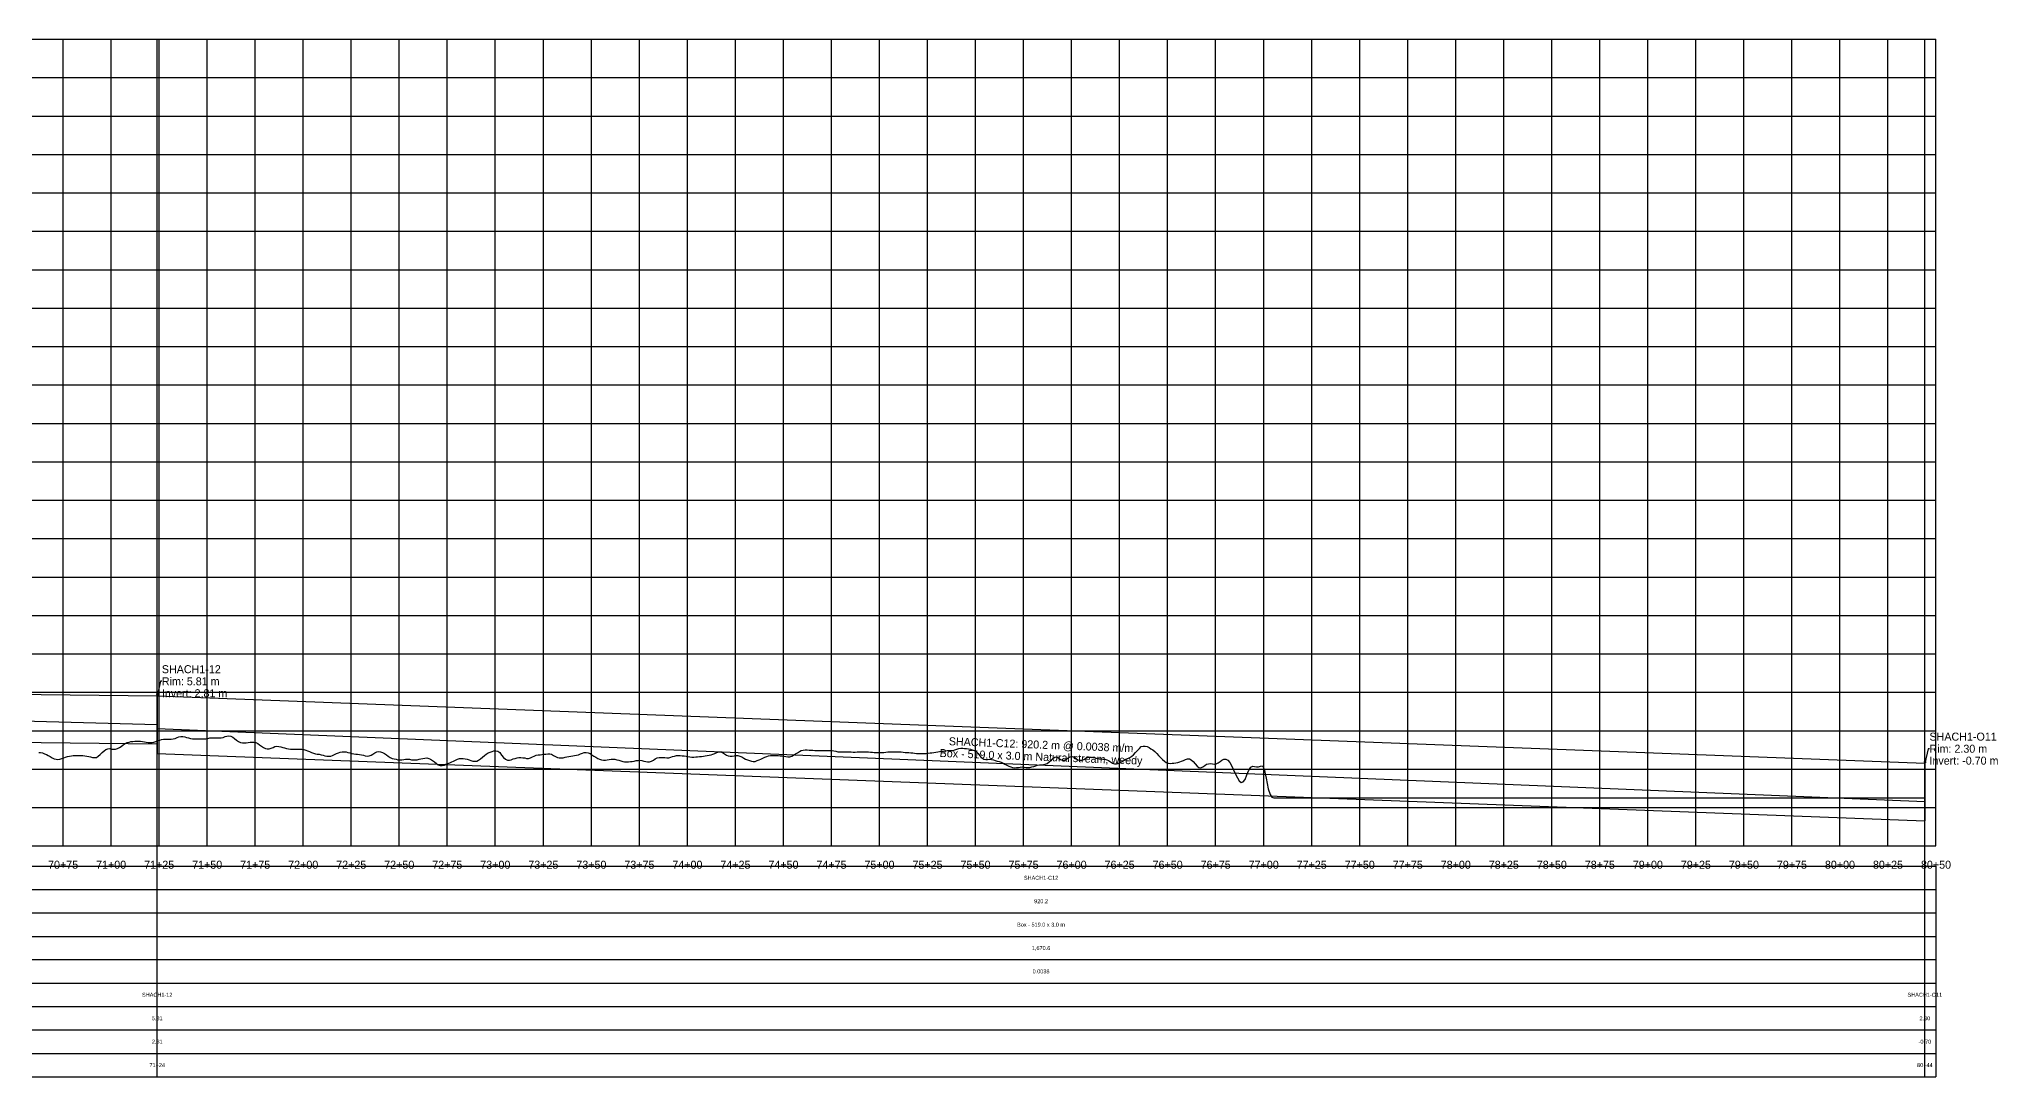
# Model space of a CAD drawing. Extents: x -64 to 8082, y -140 to 402.
# Drawn here: x 7063 to 8082, y -140 to 400 of the extents above; entities that cross this region are included whole.
import ezdxf
from ezdxf.enums import TextEntityAlignment as Align

# ---------------------------------------------------------------- set-up
doc = ezdxf.new("R2010")
doc.units = 0
for name, color, linetype in [('Annotation', 7, 'Continuous'), ('Annotation_Table', 254, 'Continuous'), ('Crown', 7, 'Continuous'), ('Grid', 254, 'Continuous'), ('Grid_Text', 7, 'Continuous'), ('Ground_Elevation', 3, 'Continuous'), ('Hydraulic_Grade', 5, 'Continuous'), ('Invert', 7, 'Continuous'), ('Structure', 7, 'Continuous')]:
    doc.layers.add(name, color=color, linetype=linetype)

msp = doc.modelspace()

# ---------------------------------------------------------------- linework, layer by layer
at = {"layer": 'Annotation', "color": 0}
for points in [[(7126.4, 65.7), (7125.7, 65.7), (7124, 58.1)], [(8046.6, 30.6), (8045.9, 30.6), (8044.2, 23)]]:
    msp.add_lwpolyline(points, dxfattribs=at)
for points in [[(7124, 58.1), (7123.8, 59.1), (7124.6, 58.9)], [(8044.2, 23), (8044, 24), (8044.8, 23.8)]]:
    msp.add_lwpolyline(points, close=True, dxfattribs=at)
at = {"layer": 'Annotation_Table', "color": 254}
for points in [[(7124, -140.2), (7124, 400)], [(8044.2, -140.2), (8044.2, 400)], [(-25, -30.5), (8049.9, -30.5)], [(8049.9, -30.5), (8049.9, -140.2)], [(-25, -42.7), (8049.9, -42.7)], [(-25, -54.9), (8049.9, -54.9)], [(-25, -67.1), (8049.9, -67.1)], [(-25, -79.2), (8049.9, -79.2)], [(-25, -91.4), (8049.9, -91.4)], [(-25, -103.6), (8049.9, -103.6)], [(-25, -115.8), (8049.9, -115.8)], [(-25, -128), (8049.9, -128)], [(-25, -140.2), (8049.9, -140.2)]]:
    msp.add_lwpolyline(points, dxfattribs=at)
at = {"layer": 'Crown', "color": 0}
for points in [[(6625, 63.9), (7124, 58.1)], [(7124, 58.1), (7124, 58.1)], [(7124, 58.1), (8044.2, 23)], [(8044.2, 23), (8044.2, 23)]]:
    msp.add_lwpolyline(points, dxfattribs=at)
at = {"layer": 'Grid', "color": 254}
for points in [[(-25, 400), (8050, 400)], [(7075, -20), (7075, 400)], [(7100, -20), (7100, 400)], [(7125, -20), (7125, 400)], [(7150, -20), (7150, 400)], [(7175, -20), (7175, 400)], [(7200, -20), (7200, 400)], [(7225, -20), (7225, 400)], [(7250, -20), (7250, 400)], [(7275, -20), (7275, 400)], [(7300, -20), (7300, 400)], [(7325, -20), (7325, 400)], [(7350, -20), (7350, 400)], [(7375, -20), (7375, 400)], [(7400, -20), (7400, 400)], [(7425, -20), (7425, 400)], [(7450, -20), (7450, 400)], [(7475, -20), (7475, 400)], [(7500, -20), (7500, 400)], [(7525, -20), (7525, 400)], [(7550, -20), (7550, 400)], [(7575, -20), (7575, 400)], [(7600, -20), (7600, 400)], [(7625, -20), (7625, 400)], [(7650, -20), (7650, 400)], [(7675, -20), (7675, 400)], [(7700, -20), (7700, 400)], [(7725, -20), (7725, 400)], [(7750, -20), (7750, 400)], [(7775, -20), (7775, 400)], [(7800, -20), (7800, 400)], [(7825, -20), (7825, 400)], [(7850, -20), (7850, 400)], [(7875, -20), (7875, 400)], [(7900, -20), (7900, 400)], [(7925, -20), (7925, 400)], [(7950, -20), (7950, 400)], [(7975, -20), (7975, 400)], [(8000, -20), (8000, 400)], [(8025, -20), (8025, 400)], [(8050, -20), (8050, 400)], [(-25, 380), (8050, 380)], [(-25, 360), (8050, 360)], [(-25, 340), (8050, 340)], [(-25, 320), (8050, 320)], [(-25, 300), (8050, 300)], [(-25, 280), (8050, 280)], [(-25, 260), (8050, 260)], [(-25, 240), (8050, 240)], [(-25, 220), (8050, 220)], [(-25, 200), (8050, 200)], [(-25, 180), (8050, 180)], [(-25, 160), (8050, 160)], [(-25, 140), (8050, 140)], [(-25, 120), (8050, 120)], [(-25, 100), (8050, 100)], [(-25, 80), (8050, 80)], [(-25, 60), (8050, 60)], [(-25, 40), (8050, 40)], [(-25, 20), (8050, 20)], [(-25, 0), (8050, 0)], [(-25, -20), (8050, -20)]]:
    msp.add_lwpolyline(points, dxfattribs=at)
at = {"layer": 'Ground_Elevation', "color": 3}
msp.add_lwpolyline([(7062.3, 28.7), (7063.3, 28.6), (7064.3, 28.4), (7065.3, 28), (7066.3, 27.6), (7067.3, 27.1), (7068.3, 26.5), (7069.3, 25.9), (7070.3, 25.4), (7071.3, 25.1), (7072.3, 25), (7073.3, 25.2), (7074.3, 25.5), (7075.3, 25.9), (7076.3, 26.2), (7077.3, 26.5), (7078.3, 26.7), (7079.3, 26.9), (7080.3, 27), (7081.3, 27.1), (7082.3, 27.1), (7083.3, 27.1), (7084.3, 27.1), (7085.3, 27.1), (7086.3, 26.9), (7087.3, 26.7), (7088.3, 26.5), (7089.3, 26.3), (7090.3, 26.1), (7091.3, 26), (7092.3, 26.1), (7093.3, 26.7), (7094.3, 27.6), (7095.3, 28.6), (7096.3, 29.5), (7097.3, 30.2), (7098.3, 30.6), (7099.3, 30.7), (7100.3, 30.4), (7101.3, 30.3), (7102.3, 30.4), (7103.3, 30.7), (7104.3, 31.2), (7105.3, 31.8), (7106.3, 32.6), (7107.3, 33.4), (7108.3, 33.8), (7109.3, 34.1), (7110.3, 34.3), (7111.3, 34.4), (7112.3, 34.5), (7113.3, 34.6), (7114.3, 34.6), (7115.3, 34.6), (7116.3, 34.4), (7117.3, 34.2), (7118.3, 34), (7119.3, 33.8), (7120.3, 33.8), (7121.3, 33.9), (7122.3, 34.1), (7123.3, 34.4), (7124.3, 34.8), (7125.3, 35.1), (7126.3, 35.4), (7127.3, 35.5), (7128.3, 35.6), (7129.3, 35.6), (7130.3, 35.6), (7131.3, 35.6), (7132.3, 35.7), (7133.3, 36), (7134.3, 36.4), (7135.3, 36.8), (7136.3, 37), (7137.3, 36.9), (7138.3, 36.8), (7139.3, 36.5), (7140.3, 36.2), (7141.3, 35.9), (7142.3, 35.7), (7143.3, 35.7), (7144.3, 35.7), (7145.3, 35.8), (7146.3, 35.7), (7147.3, 35.7), (7148.3, 35.8), (7149.3, 35.8), (7150.3, 36), (7151.3, 36.2), (7152.3, 36.2), (7153.3, 36.3), (7154.3, 36.2), (7155.3, 36.2), (7156.3, 36.2), (7157.3, 36.3), (7158.3, 36.5), (7159.3, 36.9), (7160.3, 37.2), (7161.3, 37.4), (7162.3, 37.2), (7163.3, 36.7), (7164.3, 35.9), (7165.3, 35.1), (7166.3, 34.4), (7167.3, 33.8), (7168.3, 33.6), (7169.3, 33.6), (7170.3, 33.7), (7171.3, 33.9), (7172.3, 34.1), (7173.3, 34.1), (7174.3, 34), (7175.3, 33.8), (7176.3, 33.4), (7177.3, 32.7), (7178.3, 31.9), (7179.3, 31.2), (7180.3, 30.7), (7181.3, 30.5), (7182.3, 30.6), (7183.3, 30.9), (7184.3, 31.3), (7185.3, 31.7), (7186.3, 31.9), (7187.3, 31.8), (7188.3, 31.6), (7189.3, 31.3), (7190.3, 31.1), (7191.3, 30.8), (7192.3, 30.6), (7193.3, 30.4), (7194.3, 30.3), (7195.3, 30.3), (7196.3, 30.3), (7197.3, 30.4), (7198.3, 30.4), (7199.3, 30.4), (7200.3, 30.2), (7201.3, 29.9), (7202.3, 29.5), (7203.3, 29.1), (7204.3, 28.6), (7205.3, 28.3), (7206.3, 28), (7207.3, 27.8), (7208.3, 27.7), (7209.3, 27.5), (7210.3, 27.2), (7211.3, 26.9), (7212.3, 26.7), (7213.3, 26.7), (7214.3, 26.8), (7215.3, 27.1), (7216.3, 27.6), (7217.3, 28.1), (7218.3, 28.5), (7219.3, 28.8), (7220.3, 29), (7221.3, 29), (7222.3, 28.9), (7223.3, 28.7), (7224.3, 28.4), (7225.3, 28.1), (7226.3, 27.9), (7227.3, 27.8), (7228.3, 27.7), (7229.3, 27.6), (7230.3, 27.5), (7231.3, 27.2), (7232.3, 26.9), (7233.3, 26.8), (7234.3, 26.9), (7235.3, 27.2), (7236.3, 27.7), (7237.3, 28.4), (7238.3, 28.9), (7239.3, 29.2), (7240.3, 29), (7241.3, 28.6), (7242.3, 28.1), (7243.3, 27.4), (7244.3, 26.7), (7245.3, 26.1), (7246.3, 25.6), (7247.3, 25.3), (7248.3, 25.1), (7249.3, 24.9), (7250.3, 24.8), (7251.3, 24.9), (7252.3, 25), (7253.3, 25.1), (7254.3, 25.1), (7255.3, 25.1), (7256.3, 24.9), (7257.3, 24.8), (7258.3, 24.8), (7259.3, 24.9), (7260.3, 25.1), (7261.3, 25.4), (7262.3, 25.6), (7263.3, 25.7), (7264.3, 25.8), (7265.3, 25.6), (7266.3, 25.2), (7267.3, 24.5), (7268.3, 23.7), (7269.3, 22.9), (7270.3, 22.2), (7271.3, 21.9), (7272.3, 21.9), (7273.3, 22.1), (7274.3, 22.5), (7275.3, 22.9), (7276.3, 23.3), (7277.3, 23.7), (7278.3, 24.1), (7279.3, 24.6), (7280.3, 25.2), (7281.3, 25.5), (7282.3, 25.6), (7283.3, 25.5), (7284.3, 25.3), (7285.3, 25.1), (7286.3, 24.8), (7287.3, 24.5), (7288.3, 24.2), (7289.3, 24.1), (7290.3, 24.2), (7291.3, 24.6), (7292.3, 25.3), (7293.3, 26.2), (7294.3, 27), (7295.3, 27.8), (7296.3, 28.4), (7297.3, 28.8), (7298.3, 29.2), (7299.3, 29.5), (7300.3, 29.5), (7301.3, 29.3), (7302.3, 28.6), (7303.3, 27.3), (7304.3, 26), (7305.3, 25.1), (7306.3, 24.6), (7307.3, 24.6), (7308.3, 24.9), (7309.3, 25.3), (7310.3, 25.6), (7311.3, 25.8), (7312.3, 26), (7313.3, 26), (7314.3, 25.9), (7315.3, 25.8), (7316.3, 25.6), (7317.3, 25.6), (7318.3, 25.8), (7319.3, 26.3), (7320.3, 26.8), (7321.3, 27.2), (7322.3, 27.4), (7323.3, 27.5), (7324.3, 27.6), (7325.3, 27.7), (7326.3, 27.8), (7327.3, 28), (7328.3, 28), (7329.3, 27.7), (7330.3, 27.1), (7331.3, 26.5), (7332.3, 26.1), (7333.3, 25.8), (7334.3, 25.8), (7335.3, 25.9), (7336.3, 26.2), (7337.3, 26.4), (7338.3, 26.6), (7339.3, 26.8), (7340.3, 26.9), (7341.3, 27), (7342.3, 27.2), (7343.3, 27.5), (7344.3, 27.9), (7345.3, 28.3), (7346.3, 28.6), (7347.3, 28.6), (7348.3, 28.5), (7349.3, 28.1), (7350.3, 27.5), (7351.3, 26.8), (7352.3, 26.2), (7353.3, 25.6), (7354.3, 25.2), (7355.3, 24.9), (7356.3, 24.7), (7357.3, 24.7), (7358.3, 24.8), (7359.3, 25), (7360.3, 25.1), (7361.3, 25.2), (7362.3, 25.1), (7363.3, 24.9), (7364.3, 24.6), (7365.3, 24.3), (7366.3, 24), (7367.3, 23.8), (7368.3, 23.7), (7369.3, 23.7), (7370.3, 23.9), (7371.3, 24), (7372.3, 24.2), (7373.3, 24.4), (7374.3, 24.5), (7375.3, 24.6), (7376.3, 24.4), (7377.3, 24.2), (7378.3, 23.9), (7379.3, 23.8), (7380.3, 23.8), (7381.3, 24.1), (7382.3, 24.6), (7383.3, 25.3), (7384.3, 25.8), (7385.3, 26.1), (7386.3, 26.1), (7387.3, 26.1), (7388.3, 26.1), (7389.3, 25.9), (7390.3, 25.9), (7391.3, 26.2), (7392.3, 26.5), (7393.3, 26.8), (7394.3, 27), (7395.3, 27), (7396.3, 27), (7397.3, 26.9), (7398.3, 26.9), (7399.3, 26.7), (7400.3, 26.5), (7401.3, 26.3), (7402.3, 26.2), (7403.3, 26.2), (7404.3, 26.4), (7405.3, 26.4), (7406.3, 26.5), (7407.3, 26.6), (7408.3, 26.7), (7409.3, 26.9), (7410.3, 27.1), (7411.3, 27.3), (7412.3, 27.5), (7413.3, 27.7), (7414.3, 28.1), (7415.3, 28.6), (7416.3, 29), (7417.3, 29), (7418.3, 28.6), (7419.3, 27.9), (7420.3, 27.3), (7421.3, 26.9), (7422.3, 26.7), (7423.3, 26.8), (7424.3, 26.9), (7425.3, 27), (7426.3, 27), (7427.3, 26.8), (7428.3, 26.3), (7429.3, 25.7), (7430.3, 25.2), (7431.3, 24.8), (7432.3, 24.4), (7433.3, 24.2), (7434.3, 24), (7435.3, 24), (7436.3, 24.4), (7437.3, 24.8), (7438.3, 25.2), (7439.3, 25.7), (7440.3, 26.2), (7441.3, 26.6), (7442.3, 26.9), (7443.3, 27.1), (7444.3, 27), (7445.3, 27), (7446.3, 27), (7447.3, 27), (7448.3, 26.9), (7449.3, 26.9), (7450.3, 26.8), (7451.3, 26.6), (7452.3, 26.4), (7453.3, 26.4), (7454.3, 26.7), (7455.3, 27.2), (7456.3, 27.9), (7457.3, 28.5), (7458.3, 29.1), (7459.3, 29.6), (7460.3, 29.9), (7461.3, 30), (7462.3, 30), (7463.3, 29.9), (7464.3, 29.8), (7465.3, 29.8), (7466.3, 29.7), (7467.3, 29.7), (7468.3, 29.6), (7469.3, 29.6), (7470.3, 29.6), (7471.3, 29.6), (7472.3, 29.6), (7473.3, 29.6), (7474.3, 29.6), (7475.3, 29.6), (7476.3, 29.5), (7477.3, 29.3), (7478.3, 29), (7479.3, 28.9), (7480.3, 28.9), (7481.3, 29), (7482.3, 29), (7483.3, 29), (7484.3, 29), (7485.3, 28.9), (7486.3, 28.8), (7487.3, 28.8), (7488.3, 28.9), (7489.3, 28.9), (7490.3, 28.9), (7491.3, 28.9), (7492.3, 28.9), (7493.3, 28.9), (7494.3, 28.9), (7495.3, 28.8), (7496.3, 28.8), (7497.3, 28.7), (7498.3, 28.7), (7499.3, 28.6), (7500.3, 28.6), (7501.3, 28.6), (7502.3, 28.7), (7503.3, 28.8), (7504.3, 28.9), (7505.3, 28.9), (7506.3, 29), (7507.3, 29), (7508.3, 29), (7509.3, 29), (7510.3, 28.9), (7511.3, 28.9), (7512.3, 28.8), (7513.3, 28.7), (7514.3, 28.6), (7515.3, 28.6), (7516.3, 28.5), (7517.3, 28.4), (7518.3, 28.3), (7519.3, 28.2), (7520.3, 28.2), (7521.3, 28.1), (7522.3, 28.1), (7523.3, 28.2), (7524.3, 28.2), (7525.3, 28.3), (7526.3, 28.4), (7527.3, 28.5), (7528.3, 28.7), (7529.3, 28.8), (7530.3, 29), (7531.3, 29.2), (7532.3, 29.3), (7533.3, 29.4), (7534.3, 29.5), (7535.3, 29.6), (7536.3, 29.6), (7537.3, 29.6), (7538.3, 29.7), (7539.3, 30), (7540.3, 30.4), (7541.3, 30.7), (7542.3, 30.9), (7543.3, 30.9), (7544.3, 30.8), (7545.3, 30.7), (7546.3, 30.6), (7547.3, 30.4), (7548.3, 30), (7549.3, 29.6), (7550.3, 29.1), (7551.3, 28.1), (7552.3, 26.9), (7553.3, 25.9), (7554.3, 25.2), (7555.3, 25), (7556.3, 25), (7557.3, 25.1), (7558.3, 25), (7559.3, 24.8), (7560.3, 24.4), (7561.3, 24.2), (7562.3, 23.9), (7563.3, 23.6), (7564.3, 23.1), (7565.3, 22.6), (7566.3, 22.1), (7567.3, 21.6), (7568.3, 21.2), (7569.3, 20.9), (7570.3, 20.7), (7571.3, 20.8), (7572.3, 20.9), (7573.3, 21), (7574.3, 21.1), (7575.3, 21), (7576.3, 20.8), (7577.3, 20.8), (7578.3, 20.9), (7579.3, 21.1), (7580.3, 21.4), (7581.3, 21.7), (7582.3, 22), (7583.3, 22.2), (7584.3, 22.3), (7585.3, 22.4), (7586.3, 22.5), (7587.3, 22.9), (7588.3, 23.7), (7589.3, 24.7), (7590.3, 25.6), (7591.3, 26.2), (7592.3, 26.3), (7593.3, 25.7), (7594.3, 25), (7595.3, 24.6), (7596.3, 24.6), (7597.3, 25.1), (7598.3, 25.8), (7599.3, 26.4), (7600.3, 26.6), (7601.3, 26.3), (7602.3, 25.6), (7603.3, 24.9), (7604.3, 24.6), (7605.3, 24.6), (7606.3, 25), (7607.3, 25.5), (7608.3, 26), (7609.3, 26.2), (7610.3, 26.2), (7611.3, 26.1), (7612.3, 25.9), (7613.3, 25.6), (7614.3, 25.4), (7615.3, 25.3), (7616.3, 25.2), (7617.3, 25.1), (7618.3, 24.9), (7619.3, 24.4), (7620.3, 23.7), (7621.3, 23.1), (7622.3, 22.8), (7623.3, 22.7), (7624.3, 22.9), (7625.3, 23.4), (7626.3, 24), (7627.3, 24.6), (7628.3, 25.1), (7629.3, 25.6), (7630.3, 26.1), (7631.3, 26.7), (7632.3, 27.5), (7633.3, 28.6), (7634.3, 29.7), (7635.3, 30.8), (7636.3, 31.7), (7637.3, 32), (7638.3, 32), (7639.3, 31.7), (7640.3, 31.2), (7641.3, 30.6), (7642.3, 30), (7643.3, 29.2), (7644.3, 28.2), (7645.3, 27.1), (7646.3, 26), (7647.3, 25), (7648.3, 24.2), (7649.3, 23.5), (7650.3, 23.1), (7651.3, 22.9), (7652.3, 23), (7653.3, 23.1), (7654.3, 23.3), (7655.3, 23.5), (7656.3, 23.7), (7657.3, 24.1), (7658.3, 24.5), (7659.3, 25), (7660.3, 25.3), (7661.3, 25.3), (7662.3, 24.8), (7663.3, 24), (7664.3, 22.8), (7665.3, 21.6), (7666.3, 20.8), (7667.3, 20.7), (7668.3, 21.1), (7669.3, 21.8), (7670.3, 22.5), (7671.3, 22.8), (7672.3, 22.9), (7673.3, 22.7), (7674.3, 22.6), (7675.3, 22.8), (7676.3, 23.2), (7677.3, 24), (7678.3, 24.7), (7679.3, 25.2), (7680.3, 25.2), (7681.3, 24.7), (7682.3, 23.5), (7683.3, 21.8), (7684.3, 19.7), (7685.3, 17.4), (7686.3, 15.4), (7687.3, 13.9), (7688.3, 13.1), (7689.3, 13.3), (7690.3, 14.6), (7691.3, 17), (7692.3, 19.4), (7693.3, 21), (7694.3, 21.5), (7695.3, 21.4), (7696.3, 21.2), (7697.3, 21.2), (7698.3, 21.6), (7699.3, 21.7), (7700.3, 20), (7701.3, 15.2), (7702.3, 9.8), (7703.3, 6.7), (7704.3, 5.4), (7705.3, 5), (7706.3, 5), (7707.3, 5), (7708.3, 5), (7709.3, 5), (7710.3, 5), (7711.3, 5), (7712.3, 5), (7713.3, 5), (7714.3, 5), (7715.3, 5), (7716.3, 5), (7717.3, 5), (7718.3, 5), (7719.3, 5), (7720.3, 5), (7721.3, 5), (7722.3, 5), (7723.3, 5), (7724.3, 5), (7725.3, 5), (7726.3, 5), (7727.3, 5), (7728.3, 5), (7729.3, 5), (7730.3, 5), (7731.3, 5), (7732.3, 5), (7733.3, 5), (7734.3, 5), (7735.3, 5), (7736.3, 5), (7737.3, 5), (7738.3, 5), (7739.3, 5), (7740.3, 5), (7741.3, 5), (7742.3, 5), (7743.3, 5), (7744.3, 5), (7745.3, 5), (7746.3, 5), (7747.3, 5), (7748.3, 5), (7749.3, 5), (7750.3, 5), (7751.3, 5), (7752.3, 5), (7753.3, 5), (7754.3, 5), (7755.3, 5), (7756.3, 5), (7757.3, 5), (7758.3, 5), (7759.3, 5), (7760.3, 5), (7761.3, 5), (7762.3, 5), (7763.3, 5), (7764.3, 5), (7765.3, 5), (7766.3, 5), (7767.3, 5), (7768.3, 5), (7769.3, 5), (7770.3, 5), (7771.3, 5), (7772.3, 5), (7773.3, 5), (7774.3, 5), (7775.3, 5), (7776.3, 5), (7777.3, 5), (7778.3, 5), (7779.3, 5), (7780.3, 5), (7781.3, 5), (7782.3, 5), (7783.3, 5), (7784.3, 5), (7785.3, 5), (7786.3, 5), (7787.3, 5), (7788.3, 5), (7789.3, 5), (7790.3, 5), (7791.3, 5), (7792.3, 5), (7793.3, 5), (7794.3, 5), (7795.3, 5), (7796.3, 5), (7797.3, 5), (7798.3, 5), (7799.3, 5), (7800.3, 5), (7801.3, 5), (7802.3, 5), (7803.3, 5), (7804.3, 5), (7805.3, 5), (7806.3, 5), (7807.3, 5), (7808.3, 5), (7809.3, 5), (7810.3, 5), (7811.3, 5), (7812.3, 5), (7813.3, 5), (7814.3, 5), (7815.3, 5), (7816.3, 5), (7817.3, 5), (7818.3, 5), (7819.3, 5), (7820.3, 5), (7821.3, 5), (7822.3, 5), (7823.3, 5), (7824.3, 5), (7825.3, 5), (7826.3, 5), (7827.3, 5), (7828.3, 5), (7829.3, 5), (7830.3, 5), (7831.3, 5), (7832.3, 5), (7833.3, 5), (7834.3, 5), (7835.3, 5), (7836.3, 5), (7837.3, 5), (7838.3, 5), (7839.3, 5), (7840.3, 5), (7841.3, 5), (7842.3, 5), (7843.3, 5), (7844.3, 5), (7845.3, 5), (7846.3, 5), (7847.3, 5), (7848.3, 5), (7849.3, 5), (7850.3, 5), (7851.3, 5), (7852.3, 5), (7853.3, 5), (7854.3, 5), (7855.3, 5), (7856.3, 5), (7857.3, 5), (7858.3, 5), (7859.3, 5), (7860.3, 5), (7861.3, 5), (7862.3, 5), (7863.3, 5), (7864.3, 5), (7865.3, 5), (7866.3, 5), (7867.3, 5), (7868.3, 5), (7869.3, 5), (7870.3, 5), (7871.3, 5), (7872.3, 5), (7873.3, 5), (7874.3, 5), (7875.3, 5), (7876.3, 5), (7877.3, 5), (7878.3, 5), (7879.3, 5), (7880.3, 5), (7881.3, 5), (7882.3, 5), (7883.3, 5), (7884.3, 5), (7885.3, 5), (7886.3, 5), (7887.3, 5), (7888.3, 5), (7889.3, 5), (7890.3, 5), (7891.3, 5), (7892.3, 5), (7893.3, 5), (7894.3, 5), (7895.3, 5), (7896.3, 5), (7897.3, 5), (7898.3, 5), (7899.3, 5), (7900.3, 5), (7901.3, 5), (7902.3, 5), (7903.3, 5), (7904.3, 5), (7905.3, 5), (7906.3, 5), (7907.3, 5), (7908.3, 5), (7909.3, 5), (7910.3, 5), (7911.3, 5), (7912.3, 5), (7913.3, 5), (7914.3, 5), (7915.3, 5), (7916.3, 5), (7917.3, 5), (7918.3, 5), (7919.3, 5), (7920.3, 5), (7921.3, 5), (7922.3, 5), (7923.3, 5), (7924.3, 5), (7925.3, 5), (7926.3, 5), (7927.3, 5), (7928.3, 5), (7929.3, 5), (7930.3, 5), (7931.3, 5), (7932.3, 5), (7933.3, 5), (7934.3, 5), (7935.3, 5), (7936.3, 5), (7937.3, 5), (7938.3, 5), (7939.3, 5), (7940.3, 5), (7941.3, 5), (7942.3, 5), (7943.3, 5), (7944.3, 5), (7945.3, 5), (7946.3, 5), (7947.3, 5), (7948.3, 5), (7949.3, 5), (7950.3, 5), (7951.3, 5), (7952.3, 5), (7953.3, 5), (7954.3, 5), (7955.3, 5), (7956.3, 5), (7957.3, 5), (7958.3, 5), (7959.3, 5), (7960.3, 5), (7961.3, 5), (7962.3, 5), (7963.3, 5), (7964.3, 5), (7965.3, 5), (7966.3, 5), (7967.3, 5), (7968.3, 5), (7969.3, 5), (7970.3, 5), (7971.3, 5), (7972.3, 5), (7973.3, 5), (7974.3, 5), (7975.3, 5), (7976.3, 5), (7977.3, 5), (7978.3, 5), (7979.3, 5), (7980.3, 5), (7981.3, 5), (7982.3, 5), (7983.3, 5), (7984.3, 5), (7985.3, 5), (7986.3, 5), (7987.3, 5), (7988.3, 5), (7989.3, 5), (7990.3, 5), (7991.3, 5), (7992.3, 5), (7993.3, 5), (7994.3, 5), (7995.3, 5), (7996.3, 5), (7997.3, 5), (7998.3, 5), (7999.3, 5), (8000.3, 5), (8001.3, 5), (8002.3, 5), (8003.3, 5), (8004.3, 5), (8005.3, 5), (8006.3, 5), (8007.3, 5), (8008.3, 5), (8009.3, 5), (8010.3, 5), (8011.3, 5), (8012.3, 5), (8013.3, 5), (8014.3, 5), (8015.3, 5), (8016.3, 5), (8017.3, 5), (8018.3, 5), (8019.3, 5), (8020.3, 5), (8021.3, 5), (8022.3, 5), (8023.3, 5), (8024.3, 5), (8025.3, 5), (8026.3, 5), (8027.3, 5), (8028.3, 5), (8029.3, 5), (8030.3, 5), (8031.3, 5), (8032.3, 5), (8033.3, 5), (8034.3, 5), (8035.3, 5), (8036.3, 5), (8037.3, 5), (8038.3, 5), (8039.3, 5), (8040.3, 5), (8041.3, 5), (8042.3, 5), (8043.3, 5), (8044.2, 5)], dxfattribs=at)
at = {"layer": 'Hydraulic_Grade', "color": 5}
for points in [[(6625, 56.8), (7124, 43.3)], [(7124, 43.3), (7124, 43.3)], [(7124, 41.2), (8044.2, 3.2)], [(8044.2, 3.2), (8044.2, 3.2), (8044.2, 3.2)]]:
    msp.add_lwpolyline(points, dxfattribs=at)
at = {"layer": 'Invert', "color": 0}
for points in [[(6625, 38.9), (7124, 33.1)], [(7124, 28.1), (7124, 28.1)], [(7124, 28.1), (8044.2, -7)], [(8044.2, -7), (8044.2, -7)]]:
    msp.add_lwpolyline(points, dxfattribs=at)
at = {"layer": 'Structure', "color": 0}
for points in [[(7124, 58.1), (7124, 28.1)], [(7124, 58.1), (7124, 28.1)], [(8044.2, 23), (8044.2, -7)], [(8044.2, 23), (8044.2, -7)]]:
    msp.add_lwpolyline(points, dxfattribs=at)

# ---------------------------------------------------------------- texts
at = {"layer": 'Annotation', "color": 0}
for s, height, p in [('SHACH1-12', 4.17, (7126.4, 72)), ('Rim: 5.81 m', 4.167, (7126.4, 65.7)), ('Invert: 2.81 m', 4.167, (7126.4, 59.5)), ('SHACH1-O11', 4.17, (8046.6, 36.9)), ('Rim: 2.30 m', 4.167, (8046.6, 30.6)), ('Invert: -0.70 m', 4.167, (8046.6, 24.4))]:
    msp.add_text(s, height=height, dxfattribs=at).set_placement(p, align=Align.MIDDLE_LEFT)
for s, p in [('SHACH1-C12: 920.2 m @ 0.0038 m/m', (7584.1, 32.7)), ('Box - 519.0 x 3.0 m Natural stream, weedy', (7584.1, 26.4))]:
    msp.add_text(s, height=4.167, rotation=357.8156, dxfattribs=at).set_placement(p, align=Align.MIDDLE_CENTER)
at = {"layer": 'Annotation_Table', "color": 0}
for s, height, p in [('SHACH1-C12', 2.08, (7584.1, -36.6)), ('920.2', 2.08, (7584.1, -48.8)), ('Box - 519.0 x 3.0 m', 2.083, (7584.1, -61)), ('1,670.6', 2.08, (7584.1, -73.2)), ('0.0038', 2.08, (7584.1, -85.3)), ('SHACH1-12', 2.08, (7124, -97.5)), ('SHACH1-O11', 2.08, (8044.2, -97.5)), ('5.81', 2.08, (7124, -109.7)), ('2.30', 2.08, (8044.2, -109.7)), ('2.81', 2.08, (7124, -121.9)), ('-0.70', 2.08, (8044.2, -121.9)), ('71+24', 2.08, (7124, -134.1)), ('80+44', 2.08, (8044.2, -134.1))]:
    msp.add_text(s, height=height, dxfattribs=at).set_placement(p, align=Align.MIDDLE_CENTER)
at = {"layer": 'Grid_Text', "color": 0}
for s, p in [('70+75', (7075, -27.7)), ('71+00', (7100, -27.7)), ('71+25', (7125, -27.7)), ('71+50', (7150, -27.7)), ('71+75', (7175, -27.7)), ('72+00', (7200, -27.7)), ('72+25', (7225, -27.7)), ('72+50', (7250, -27.7)), ('72+75', (7275, -27.7)), ('73+00', (7300, -27.7)), ('73+25', (7325, -27.7)), ('73+50', (7350, -27.7)), ('73+75', (7375, -27.7)), ('74+00', (7400, -27.7)), ('74+25', (7425, -27.7)), ('74+50', (7450, -27.7)), ('74+75', (7475, -27.7)), ('75+00', (7500, -27.7)), ('75+25', (7525, -27.7)), ('75+50', (7550, -27.7)), ('75+75', (7575, -27.7)), ('76+00', (7600, -27.7)), ('76+25', (7625, -27.7)), ('76+50', (7650, -27.7)), ('76+75', (7675, -27.7)), ('77+00', (7700, -27.7)), ('77+25', (7725, -27.7)), ('77+50', (7750, -27.7)), ('77+75', (7775, -27.7)), ('78+00', (7800, -27.7)), ('78+25', (7825, -27.7)), ('78+50', (7850, -27.7)), ('78+75', (7875, -27.7)), ('79+00', (7900, -27.7)), ('79+25', (7925, -27.7)), ('79+50', (7950, -27.7)), ('79+75', (7975, -27.7)), ('80+00', (8000, -27.7)), ('80+25', (8025, -27.7)), ('80+50', (8050, -27.7))]:
    msp.add_text(s, height=4.17, dxfattribs=at).set_placement(p, align=Align.TOP_CENTER)

doc.saveas('drawing.dxf')
